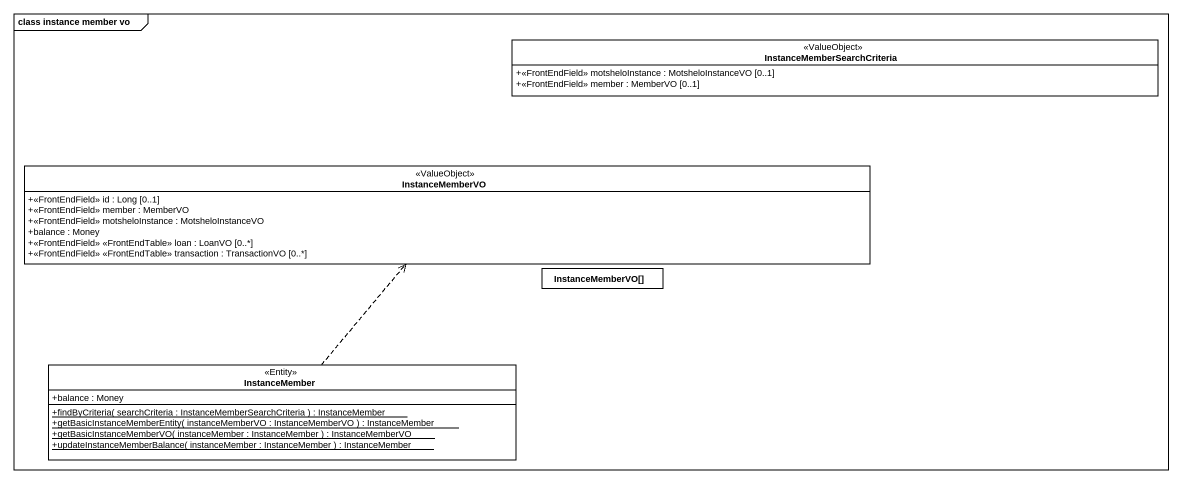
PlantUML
@startuml
mainframe class instance member vo
hide circle
hide empty members
skinparam classAttributeIconSize 0
class InstanceMemberSearchCriteria <<ValueObject>> {
  +<<FrontEndField>> motsheloInstance : MotsheloInstanceVO [0..1]
  +<<FrontEndField>> member : MemberVO [0..1]
}
class InstanceMemberVO <<ValueObject>> {
  +<<FrontEndField>> id : Long [0..1]
  +<<FrontEndField>> member : MemberVO
  +<<FrontEndField>> motsheloInstance : MotsheloInstanceVO
  +balance : Money
  +<<FrontEndField>> <<FrontEndTable>> loan : LoanVO [0..*]
  +<<FrontEndField>> <<FrontEndTable>> transaction : TransactionVO [0..*]
}
class "InstanceMemberVO[]" as InstanceMemberVO_2
class InstanceMember <<Entity>> {
  +balance : Money
  {static} +findByCriteria( searchCriteria : InstanceMemberSearchCriteria ) : InstanceMember
  {static} +getBasicInstanceMemberEntity( instanceMemberVO : InstanceMemberVO ) : InstanceMember
  {static} +getBasicInstanceMemberVO( instanceMember : InstanceMember ) : InstanceMemberVO
  {static} +updateInstanceMemberBalance( instanceMember : InstanceMember ) : InstanceMember
}
InstanceMember .up.> InstanceMemberVO
@enduml
